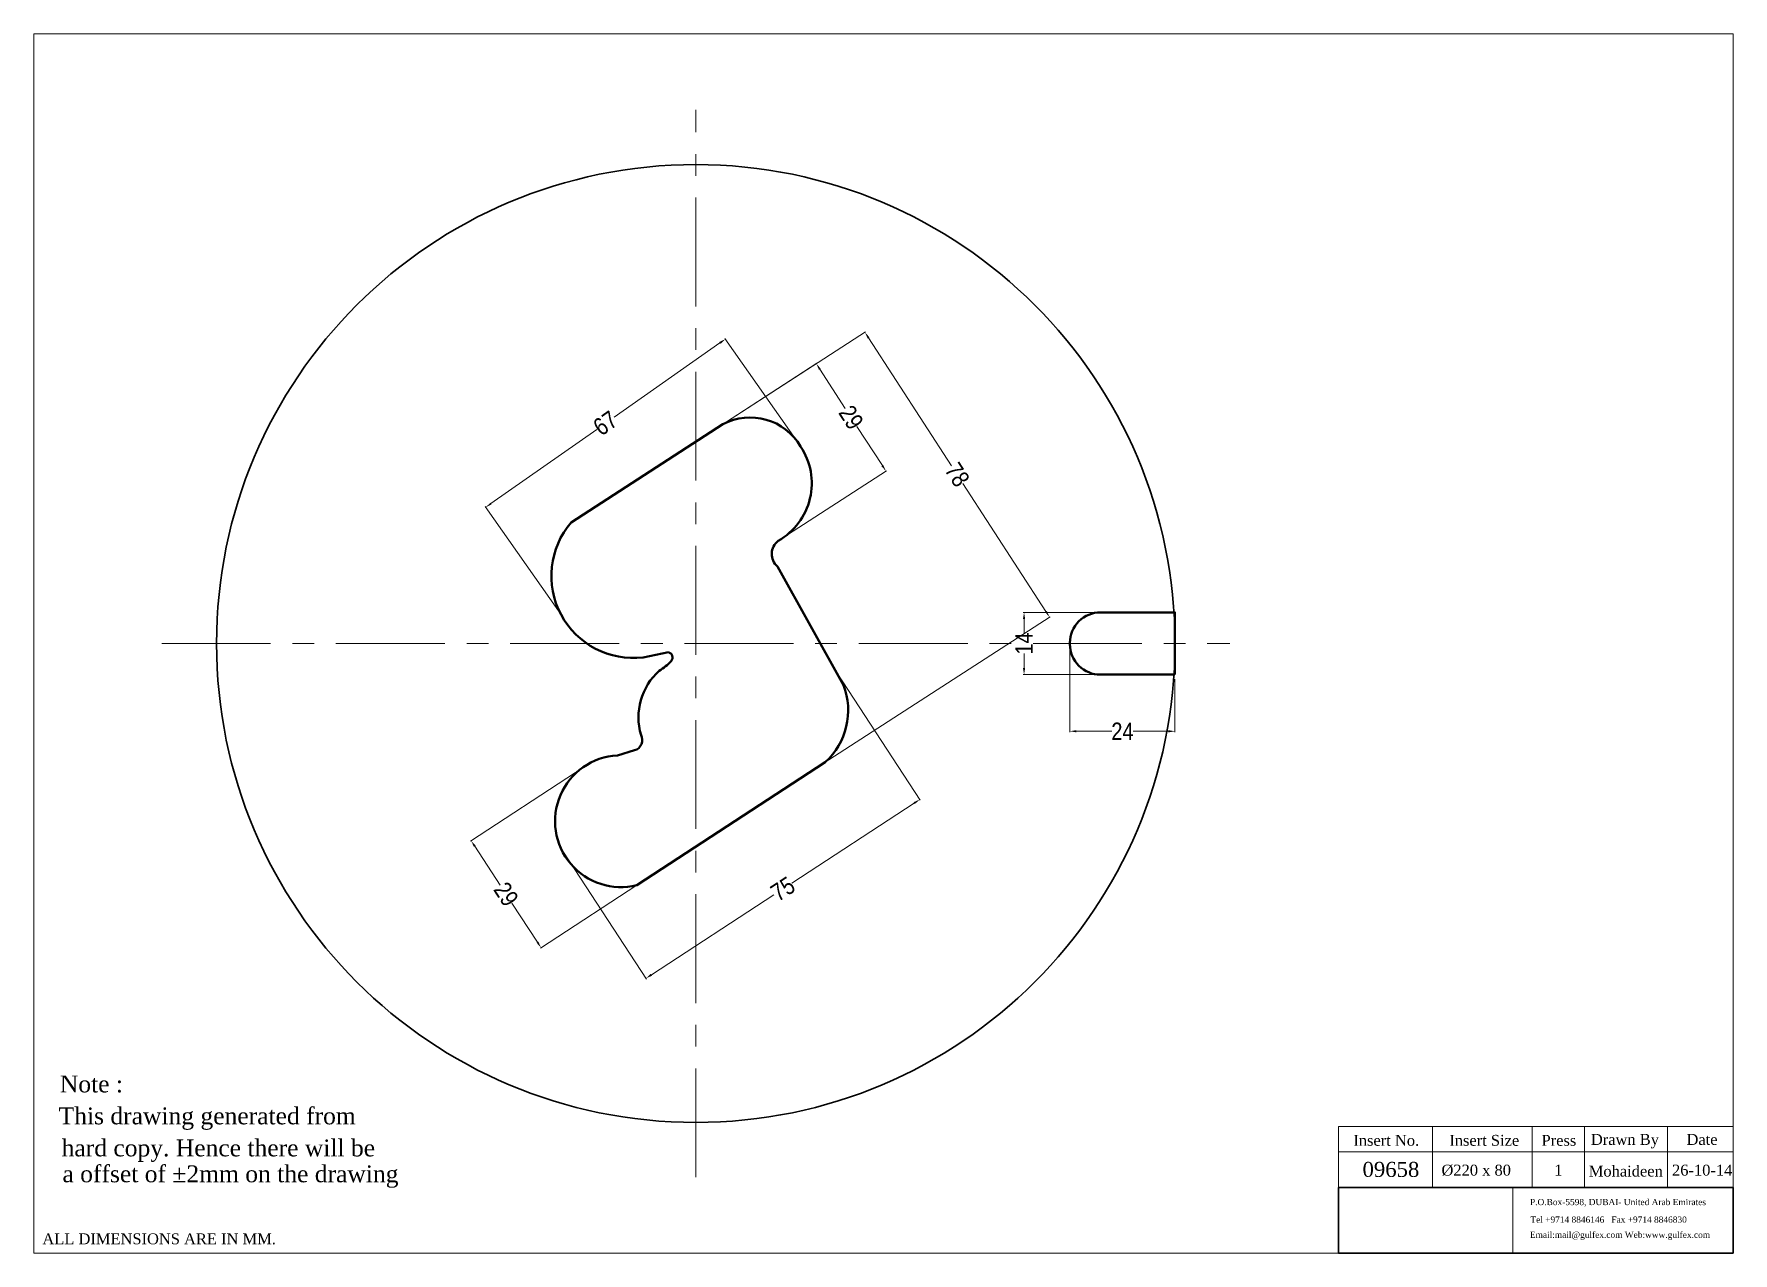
# Model space of a CAD drawing. Header units: millimetres. Extents: x 151 to 541, y 7781 to 8061.
import ezdxf
from ezdxf.enums import TextEntityAlignment as Align

# ---------------------------------------------------------------- set-up
doc = ezdxf.new("R2010")
doc.units = ezdxf.units.MM
doc.header["$MEASUREMENT"] = 0
doc.linetypes.add('CENTER', pattern=[2, 1.25, -0.25, 0.25, -0.25])
doc.layers.get('0').update_dxf_attribs({"color": 1, "linetype": 'CENTER', "lineweight": 0})
doc.layers.add('B', color=141, linetype='Continuous')
doc.layers.add('Layer3', color=7, linetype='Continuous', lineweight=0)
doc.styles.add('ROMANT', font='times.ttf', dxfattribs={"height": 2})
doc.styles.add('sajin', font='ARIALN.TTF')
doc.styles.get("Standard").update_dxf_attribs({"font": 'arial.ttf'})
doc.dimstyles.new('Rizwan 1-1', dxfattribs={"dimtxt": 4, "dimasz": 1.5, "dimexe": 0.18, "dimexo": 1, "dimgap": 0.09, "dimtad": 0, "dimdec": 0, "dimdsep": 46, "dimtxsty": 'sajin', "dimcen": 0.5, "dimclrd": 5, "dimclre": 6, "dimclrt": 7, "dimadec": 1, "dimazin": 2, "dimtm": 1e-09, "dimtfac": 0.75, "dimtdec": 0, "dimtmove": 0, "dimatfit": 3, "dimfxl": 1, "dimtolj": 1, "dimtzin": 0, "dimlwd": 9, "dimlwe": 9, "dimarcsym": 0})
picture_1 = doc.add_image_def('image1.jpg', size_in_pixel=(314, 118))

# ---------------------------------------------------------------- blocks, each defined once
blk = doc.blocks.new('*D1')
at = {"layer": 'Defpoints', "color": 0, "lineweight": 50, "transparency": 16777216}
for p in [(389.16, 7921.2), (413.29, 7914.2), (389.16, 7901.2)]:
    blk.add_point(p, dxfattribs=at)
at = {"layer": 'Layer3', "color": 6, "lineweight": 9, "transparency": 16777216}
for p, q in [((389.16, 7920.2), (389.16, 7901.02)), ((413.29, 7913.2), (413.29, 7901.02))]:
    blk.add_line(p, q, dxfattribs=at)
at = {"layer": 'Layer3', "color": 5, "lineweight": 9, "transparency": 16777216}
for p, q in [((390.66, 7901.2), (398.76, 7901.2)), ((411.79, 7901.2), (403.69, 7901.2))]:
    blk.add_line(p, q, dxfattribs=at)
at = {"layer": 'Layer3', "color": 5, "lineweight": 50, "transparency": 16777216}
for points in [[(390.66, 7901.45), (390.66, 7900.95), (389.16, 7901.2)], [(411.79, 7901.45), (411.79, 7900.95), (413.29, 7901.2)]]:
    blk.add_solid(points, dxfattribs=at)
at = {"layer": 'Layer3', "color": 7, "lineweight": 50, "transparency": 16777216, "insert": (401.23, 7901.2), "char_height": 4, "attachment_point": 5, "style": 'sajin'}
blk.add_mtext('\\A1;24', dxfattribs=at)
blk = doc.blocks.new('*D2')
at = {"layer": 'Defpoints', "color": 0, "lineweight": 50, "transparency": 16777216}
for p in [(378.64, 7928.5), (396.16, 7928.5), (396.16, 7914.2)]:
    blk.add_point(p, dxfattribs=at)
at = {"layer": 'Layer3', "color": 6, "lineweight": 9, "transparency": 16777216}
for p, q in [((395.16, 7928.5), (378.46, 7928.5)), ((395.16, 7914.2), (378.46, 7914.2))]:
    blk.add_line(p, q, dxfattribs=at)
at = {"layer": 'Layer3', "color": 5, "lineweight": 9, "transparency": 16777216}
for p, q in [((378.64, 7927), (378.64, 7923.63)), ((378.64, 7915.7), (378.64, 7919.08))]:
    blk.add_line(p, q, dxfattribs=at)
at = {"layer": 'Layer3', "color": 5, "lineweight": 50, "transparency": 16777216}
for points in [[(378.39, 7927), (378.89, 7927), (378.64, 7928.5)], [(378.39, 7915.7), (378.89, 7915.7), (378.64, 7914.2)]]:
    blk.add_solid(points, dxfattribs=at)
at = {"layer": 'Layer3', "color": 7, "lineweight": 50, "transparency": 16777216, "insert": (378.64, 7921.35), "char_height": 4, "attachment_point": 5, "rotation": 90, "style": 'sajin'}
blk.add_mtext('\\A1;14', dxfattribs=at)
blk = doc.blocks.new('*D3')
at = {"layer": 'Defpoints', "color": 0, "lineweight": 50, "transparency": 16777216}
for p in [(330.96, 7985.61), (306.24, 7969.6), (322.21, 7944.94)]:
    blk.add_point(p, dxfattribs=at)
at = {"layer": 'Layer3', "color": 6, "lineweight": 9, "transparency": 16777216}
for p, q in [((307.08, 7970.14), (331.11, 7985.71)), ((323.05, 7945.48), (347.08, 7961.05))]:
    blk.add_line(p, q, dxfattribs=at)
at = {"layer": 'Layer3', "color": 5, "lineweight": 9, "transparency": 16777216}
for p, q in [((331.77, 7984.35), (337.6, 7975.36)), ((346.12, 7962.21), (340.29, 7971.21))]:
    blk.add_line(p, q, dxfattribs=at)
at = {"layer": 'Layer3', "color": 5, "lineweight": 50, "transparency": 16777216}
for points in [[(331.98, 7984.49), (331.56, 7984.22), (330.96, 7985.61)], [(346.33, 7962.35), (345.91, 7962.08), (346.93, 7960.95)]]:
    blk.add_solid(points, dxfattribs=at)
at = {"layer": 'Layer3', "color": 7, "lineweight": 50, "transparency": 16777216, "insert": (338.94, 7973.28), "char_height": 4, "attachment_point": 5, "rotation": 302.9352, "style": 'sajin'}
blk.add_mtext('\\A1;29', dxfattribs=at)
blk = doc.blocks.new('*D4')
at = {"layer": 'Defpoints', "color": 0, "lineweight": 50, "transparency": 16777216}
for p in [(306.24, 7969.6), (384.49, 7927.42), (333.01, 7894.07)]:
    blk.add_point(p, dxfattribs=at)
at = {"layer": 'Layer3', "color": 6, "lineweight": 9, "transparency": 16777216}
for p, q in [((307.08, 7970.14), (342.26, 7992.93)), ((333.84, 7894.61), (384.64, 7927.51))]:
    blk.add_line(p, q, dxfattribs=at)
at = {"layer": 'Layer3', "color": 5, "lineweight": 9, "transparency": 16777216}
for p, q in [((342.93, 7991.58), (361.98, 7962.17)), ((383.67, 7928.68), (364.62, 7958.09))]:
    blk.add_line(p, q, dxfattribs=at)
at = {"layer": 'Layer3', "color": 5, "lineweight": 50, "transparency": 16777216}
for points in [[(343.14, 7991.71), (342.72, 7991.44), (342.11, 7992.84)], [(383.88, 7928.81), (383.46, 7928.54), (384.49, 7927.42)]]:
    blk.add_solid(points, dxfattribs=at)
at = {"layer": 'Layer3', "color": 7, "lineweight": 50, "transparency": 16777216, "insert": (363.3, 7960.13), "char_height": 4, "attachment_point": 5, "rotation": 302.9352, "style": 'sajin'}
blk.add_mtext('\\A1;78', dxfattribs=at)
blk = doc.blocks.new('*D5')
at = {"layer": 'Defpoints', "color": 0, "lineweight": 50, "transparency": 16777216}
for p in [(335.22, 7915.35), (354.71, 7885.53), (272.35, 7874.26)]:
    blk.add_point(p, dxfattribs=at)
at = {"layer": 'Layer3', "color": 6, "lineweight": 9, "transparency": 16777216}
for p, q in [((335.76, 7914.51), (354.81, 7885.38)), ((272.9, 7873.43), (291.94, 7844.29))]:
    blk.add_line(p, q, dxfattribs=at)
at = {"layer": 'Layer3', "color": 5, "lineweight": 9, "transparency": 16777216}
for p, q in [((353.45, 7884.71), (325.32, 7866.32)), ((293.1, 7845.26), (321.24, 7863.65))]:
    blk.add_line(p, q, dxfattribs=at)
at = {"layer": 'Layer3', "color": 5, "lineweight": 50, "transparency": 16777216}
for points in [[(353.31, 7884.91), (353.59, 7884.5), (354.71, 7885.53)], [(292.96, 7845.47), (293.24, 7845.05), (291.84, 7844.44)]]:
    blk.add_solid(points, dxfattribs=at)
at = {"layer": 'Layer3', "color": 7, "lineweight": 50, "transparency": 16777216, "insert": (323.28, 7864.98), "char_height": 4, "attachment_point": 5, "rotation": 33.1671, "style": 'sajin'}
blk.add_mtext('\\A1;75', dxfattribs=at)
blk = doc.blocks.new('*D6')
at = {"layer": 'Defpoints', "color": 0, "lineweight": 50, "transparency": 16777216}
for p in [(276.53, 7892.24), (292.58, 7867.67), (267.78, 7851.48)]:
    blk.add_point(p, dxfattribs=at)
at = {"layer": 'Layer3', "color": 6, "lineweight": 9, "transparency": 16777216}
for p, q in [((275.7, 7891.7), (251.58, 7875.95)), ((291.74, 7867.12), (267.62, 7851.38))]:
    blk.add_line(p, q, dxfattribs=at)
at = {"layer": 'Layer3', "color": 5, "lineweight": 9, "transparency": 16777216}
for p, q in [((252.55, 7874.8), (258.4, 7865.83)), ((266.96, 7852.74), (261.1, 7861.7))]:
    blk.add_line(p, q, dxfattribs=at)
at = {"layer": 'Layer3', "color": 5, "lineweight": 50, "transparency": 16777216}
for points in [[(252.76, 7874.93), (252.34, 7874.66), (251.73, 7876.05)], [(267.16, 7852.87), (266.75, 7852.6), (267.78, 7851.48)]]:
    blk.add_solid(points, dxfattribs=at)
at = {"layer": 'Layer3', "color": 7, "lineweight": 50, "transparency": 16777216, "insert": (259.75, 7863.77), "char_height": 4, "attachment_point": 5, "rotation": 303.1387, "style": 'sajin'}
blk.add_mtext('\\A1;29', dxfattribs=at)
blk = doc.blocks.new('*D7')
at = {"layer": 'Defpoints', "color": 0, "lineweight": 50, "transparency": 16777216}
for p in [(310.04, 7991.25), (327.34, 7966.61), (272.35, 7928.01)]:
    blk.add_point(p, dxfattribs=at)
at = {"layer": 'Layer3', "color": 6, "lineweight": 9, "transparency": 16777216}
for p, q in [((326.76, 7967.43), (309.94, 7991.39)), ((271.77, 7928.82), (254.95, 7952.79))]:
    blk.add_line(p, q, dxfattribs=at)
at = {"layer": 'Layer3', "color": 5, "lineweight": 9, "transparency": 16777216}
for p, q in [((308.82, 7990.38), (284.55, 7973.35)), ((256.28, 7953.5), (280.55, 7970.54))]:
    blk.add_line(p, q, dxfattribs=at)
at = {"layer": 'Layer3', "color": 5, "lineweight": 50, "transparency": 16777216}
for points in [[(308.67, 7990.59), (308.96, 7990.18), (310.04, 7991.25)], [(256.14, 7953.7), (256.43, 7953.3), (255.06, 7952.64)]]:
    blk.add_solid(points, dxfattribs=at)
at = {"layer": 'Layer3', "color": 7, "lineweight": 50, "transparency": 16777216, "insert": (282.55, 7971.94), "char_height": 4, "attachment_point": 5, "rotation": 35.073, "style": 'sajin'}
blk.add_mtext('\\A1;67', dxfattribs=at)

msp = doc.modelspace()

# ---------------------------------------------------------------- linework, layer by layer
at = {"layer": 'Layer3', "color": 3, "linetype": 'CENTER', "ltscale": 20}
for p, q in [((303.29, 7798.77), (303.29, 8043.94)), ((180.7, 7921.35), (425.88, 7921.35))]:
    msp.add_line(p, q, dxfattribs=at)
at = {"layer": 'Layer3'}
for p, q in [((472.43, 7810.44), (472.43, 7796.39)), ((495.25, 7810.44), (495.25, 7796.39)), ((507.28, 7810.44), (507.28, 7796.39)), ((526.32, 7810.44), (526.32, 7796.39))]:
    msp.add_line(p, q, dxfattribs=at)
for points in [[(151.38, 8061.35), (541.38, 8061.35), (541.38, 7781.35), (151.38, 7781.35)], [(450.84, 7810.44), (541.38, 7810.44), (541.38, 7796.39), (450.84, 7796.39)]]:
    msp.add_lwpolyline(points, close=True, dxfattribs=at)
at = {"layer": 'Layer3', "color": 1, "lineweight": 50}
msp.add_lwpolyline([(274.68, 7949.15), (309.49, 7971.7, -0.403954), (327.34, 7966.61, -0.436105), (322.21, 7944.94, 0.4644), (322.01, 7939.02), (337.19, 7911.81, -0.307881), (333.01, 7894.07), (289.75, 7865.82, -1.096825), (285.29, 7895.66), (289.25, 7896.82, 0.473671), (290.74, 7900.33, -0.290733), (294.91, 7915.11, 0.073195), (297.64, 7917.33, 0.580063), (296.99, 7919.35), (291.21, 7918.15, -0.683405), (274.68, 7949.15, -2.788087)], format="xyb", dxfattribs=at)
msp.add_lwpolyline([(413.29, 7914.2), (413.29, 7928.5), (396.16, 7928.5, 0.414214), (389.16, 7921.5), (389.16, 7921.2, 0.414214), (396.16, 7914.2)], format="xyb", close=True, dxfattribs=at)
at = {"layer": 'Layer3'}
msp.add_lwpolyline([(541.38, 7804.61), (450.84, 7804.61), (450.84, 7810.44), (541.38, 7810.44)], dxfattribs=at)
at = {"layer": 'Layer3', "lineweight": 35}
msp.add_lwpolyline([(450.84, 7796.39), (541.38, 7796.39), (541.38, 7781.35), (450.84, 7781.35)], close=True, dxfattribs=at)
msp.add_circle((303.29, 7921.35), 110, dxfattribs=at)

# ---------------------------------------------------------------- texts
at = {"layer": 'B', "color": 0, "style": 'ROMANT'}
for s, height, p in [('Note :', 3.881, (157.32, 7818.25)), ('This drawing generated from              ', 3.8812, (157.03, 7810.92)), ('Insert No.', 2.5, (454.23, 7805.99)), ('Insert Size', 2.5, (476.26, 7805.99)), ('Press ', 2.5, (497.43, 7805.99)), ('Drawn By', 2.5, (508.75, 7806.2)), ('Date', 2.5, (530.7, 7806.2)), ('hard copy. Hence there will be ', 3.8812, (157.73, 7803.56)), ('a offset of %%P2mm on the drawing', 3.8812, (157.92, 7797.61)), ('09658', 3.45, (456.34, 7798.84)), ('Ø220 x 80 ', 2.5, (474.46, 7799.15)), ('1', 2.5, (500.33, 7799.15)), ('Mohaideen', 2.5, (508.27, 7798.92)), ('26-10-14', 2.5, (527.38, 7799.15))]:
    msp.add_text(s, height=height, dxfattribs=at).set_placement(p)
at = {"layer": 'B', "color": 1, "style": 'ROMANT'}
for s, p in [('P.O.Box-5598, DUBAI- United Arab Emirates', (514.97, 7792.94)), ('Tel +9714 8846146   Fax +9714 8846830', (512.82, 7789.07)), ('Email:mail@gulfex.com Web:www.gulfex.com', (515.43, 7785.37))]:
    msp.add_text(s, height=1.4223, dxfattribs=at).set_placement(p, align=Align.MIDDLE)
at = {"layer": 'Layer3', "insert": (153.31, 7785.87), "char_height": 2.5, "width": 74.0111, "attachment_point": 1}
msp.add_mtext('{\\fTimes New Roman|b0|i0|c0|p18;ALL DIMENSIONS ARE IN MM.}', dxfattribs=at)

# ---------------------------------------------------------------- dimensions: what is measured, and where the dimension line sits
at = {"layer": 'Layer3', "color": 1, "lineweight": 50}
for p1, p2, distance, picture, middle in [((272.35, 7928.01), (327.34, 7966.61), 30.1, '*D7', (282.55, 7971.94)), ((322.21, 7944.94), (306.24, 7969.6), -29.45, '*D3', (338.94, 7973.28)), ((272.35, 7874.26), (335.22, 7915.35), -35.63, '*D5', (323.28, 7864.98)), ((276.53, 7892.24), (292.58, 7867.67), -29.62, '*D6', (259.75, 7863.77))]:
    dim = msp.add_aligned_dim(p1=p1, p2=p2, distance=distance, dimstyle='Rizwan 1-1', dxfattribs=at)
    dim.commit()
    dim.dimension.update_dxf_attribs({"geometry": picture, "text_midpoint": middle})
dim = msp.add_linear_dim(base=(384.49, 7927.42), p1=(306.24, 7969.6), p2=(333.01, 7894.07), angle=302.9352, dimstyle='Rizwan 1-1', override={"dimtmove": 1}, dxfattribs=at)
dim.commit()
dim.dimension.update_dxf_attribs({"geometry": '*D4', "text_midpoint": (363.3, 7960.13)})
dim = msp.add_linear_dim(base=(378.64, 7928.5), p1=(396.16, 7914.2), p2=(396.16, 7928.5), angle=90, dimstyle='Rizwan 1-1', dxfattribs=at)
dim.commit()
dim.dimension.update_dxf_attribs({"geometry": '*D2', "text_midpoint": (378.64, 7921.35)})
dim = msp.add_linear_dim(base=(389.16, 7901.2), p1=(413.29, 7914.2), p2=(389.16, 7921.2), dimstyle='Rizwan 1-1', dxfattribs=at)
dim.commit()
dim.dimension.update_dxf_attribs({"geometry": '*D1', "text_midpoint": (401.23, 7901.2)})

# ---------------------------------------------------------------- pictures from other files: only their frames are drawn
at = {"color": 0, "linetype": 'ByBlock', "lineweight": 20}
image = msp.add_image(picture_1, insert=(450.84, 7781.35), size_in_units=(40.01, 15.04), dxfattribs=at)
image.dxf.flags = 7

doc.saveas('drawing.dxf')
